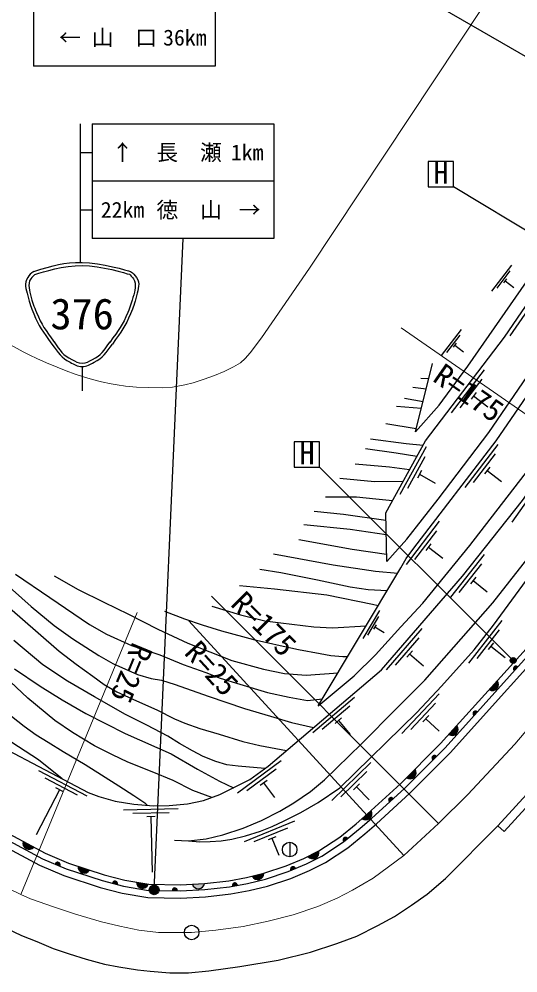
# Model space of a CAD drawing. Units: millimetres at full size, sheet at 1:1000; details may follow other scales. Extents: x 40000 to 680000, y 20000 to 380000.
# Drawn here: x 363080 to 404295, y 261363 to 340256 of the extents above; entities that cross this region are included whole.
import ezdxf
from ezdxf.enums import TextEntityAlignment as Align

# ---------------------------------------------------------------- set-up
doc = ezdxf.new("R2010")
doc.units = ezdxf.units.MM
doc.header["$LTSCALE"] = 1000
doc.linetypes.add('CHAIN', pattern=[18.5, 12, -1.5, 3.5, -1.5])
for name, color, linetype, lineweight in [('M-BGD', 7, 'Continuous', 25), ('M-BGD-EXST', 7, 'Continuous', 25), ('M-BMK', 2, 'CHAIN', 13), ('M-BMK-SRVR', 3, 'Continuous', 25), ('M-STR-HTXT', 7, 'Continuous', 13), ('M-STR-STRC', 7, 'Continuous', 25)]:
    doc.layers.add(name, color=color, linetype=linetype, lineweight=lineweight)
doc.styles.add('ＭＳ ゴシック', font='')
doc.styles.get('ＭＳ ゴシック').set_extended_font_data('MS Gothic')

msp = doc.modelspace()

# ---------------------------------------------------------------- hatches: boundary and pattern name
at = {"layer": 'M-BGD'}
for points in [[(404019, 286367), (404287, 286666, 0.4608), (403978, 286674, 0.4608)], [(401932, 284795), (402594, 285532, -0.82183)], [(400675, 282650), (400944, 282948, 0.4608), (400635, 282956, 0.4608)], [(398589, 281077), (399251, 281814, -0.82183)], [(397278, 278983), (397562, 279267, 0.4608), (397254, 279291, 0.4608)], [(395092, 277504), (395793, 278205, -0.82183)], [(393689, 275503), (393986, 275774, 0.4608), (393679, 275812, 0.4608)], [(391412, 274121), (392160, 274771, -0.82183)], [(363412, 272237), (364285, 271767, -0.82183)], [(389918, 272222), (390228, 272477, 0.4608), (389924, 272531, 0.4608)], [(386950, 271005), (387836, 271448, -0.82183)], [(366067, 270363), (366437, 270207, 0.4608), (366344, 270502, 0.4608)], [(367959, 270183), (368901, 269874, -0.82183)], [(385541, 269838), (385910, 269995, 0.4608), (385634, 270132, 0.4608)], [(382343, 269371), (383305, 269606, -0.82183)], [(370805, 268779), (371193, 268677, 0.4608), (371058, 268955, 0.4608)], [(372775, 268867), (373752, 268701, -0.82183)], [(375744, 268159), (376146, 268153, 0.4608), (375949, 268391, 0.4608)], [(377397, 268703), (378386, 268757, -0.82183)], [(380724, 268533), (381119, 268606, 0.4608), (380879, 268801, 0.4608)]]:
    msp.add_hatch(color=256, dxfattribs=at).paths.add_polyline_path(points)
at = {"layer": 'M-BGD-EXST'}
msp.add_hatch(color=256, dxfattribs=at).paths.add_polyline_path([(404124, 287323, -1), (403685, 287084, -0.41421), (403785, 287423, -0.41421)])
at = {"layer": 'M-STR-STRC'}
msp.add_hatch(color=256, dxfattribs=at).paths.add_polyline_path([(373903, 268018, -0.41421), (374025, 268570, -0.41421), (374578, 268448, -1)])

# ---------------------------------------------------------------- linework, layer by layer
at = {"layer": 'M-BGD'}
for p, q in [((403772, 319898), (402124, 317760)), ((403640, 319432), (402541, 318007)), ((403361, 318776), (403105, 318443)), ((403233, 318609), (403946, 318060)), ((406172, 317759), (403632, 314045)), ((399615, 314570), (397967, 312431)), ((399483, 314103), (398384, 312678)), ((399204, 313447), (398948, 313114)), ((399076, 313281), (399789, 312731)), ((395831, 306122), (397241, 311760)), ((401521, 311253), (398790, 307677)), ((396287, 310551), (396930, 310517)), ((401305, 310475), (399483, 308091)), ((395601, 309814), (396722, 309684)), ((400845, 309379), (400420, 308823)), ((394914, 308900), (396455, 308619)), ((400632, 309101), (401824, 308191)), ((394253, 308231), (396321, 308083)), ((393389, 306792), (395897, 306387)), ((396715, 304864), (394544, 300922)), ((402646, 305076), (399914, 301501)), ((396616, 304062), (395169, 301434)), ((402429, 304298), (400608, 301914)), ((401969, 303202), (401544, 302646)), ((396324, 302910), (395986, 302297)), ((396155, 302603), (397469, 301880)), ((401757, 302924), (402949, 302014)), ((406374, 302318), (403788, 298635)), ((397789, 298719), (395057, 295144)), ((397572, 297941), (395751, 295558)), ((397112, 296845), (396687, 296289)), ((396900, 296567), (398092, 295657)), ((401521, 295962), (398724, 292437)), ((401290, 295188), (399425, 292838)), ((400810, 294101), (400375, 293552)), ((400592, 293827), (401767, 292894)), ((392859, 291328), (391473, 289011)), ((392782, 290850), (391858, 289305)), ((402972, 290521), (400205, 286972)), ((392583, 290165), (392367, 289805)), ((392475, 289985), (393247, 289523)), ((396368, 289845), (393422, 286442)), ((402747, 289745), (400903, 287379)), ((396104, 289081), (394140, 286813)), ((395578, 288016), (395120, 287486)), ((402277, 288654), (401847, 288102)), ((402062, 288378), (403245, 287456)), ((395349, 287751), (396483, 286769)), ((390788, 284143), (387359, 281229)), ((397787, 284437), (394707, 281156)), ((390411, 283429), (388125, 281486)), ((397492, 283684), (395439, 281497)), ((389729, 282456), (389195, 282002)), ((396924, 282641), (396445, 282130)), ((389462, 282229), (390434, 281086)), ((396684, 282386), (397778, 281359)), ((403156, 273050), (409403, 279915)), ((384741, 278901), (381119, 276231)), ((392144, 278768), (388930, 275618)), ((368701, 275990), (364717, 278082)), ((384315, 278214), (381900, 276434)), ((391818, 278029), (389675, 275929)), ((367897, 276073), (365241, 277468)), ((383567, 277291), (383004, 276875)), ((383286, 277083), (384176, 275875)), ((391207, 277010), (390707, 276520)), ((366430, 276505), (364482, 272797)), ((366740, 276342), (366120, 276668)), ((390957, 276765), (392006, 275693)), ((376212, 274926), (371713, 274837)), ((375468, 274611), (372469, 274552)), ((374325, 274288), (373625, 274274)), ((373975, 274281), (374066, 269687)), ((385829, 273909), (381666, 272199)), ((385249, 273346), (382474, 272206)), ((403156, 273050), (402649, 273533)), ((384299, 272632), (383652, 272366)), ((383975, 272499), (384545, 271111)), ((385437, 272168), (385437, 270968))]:
    msp.add_line(p, q, dxfattribs=at)
for points in [[(361105, 273478), (365229, 271259), (367156, 270447), (370098, 269481), (371820, 269029), (373806, 268691), (376408, 268648), (378386, 268757), (380404, 268982), (381856, 269252), (383305, 269606), (385149, 270214), (386615, 270838), (387836, 271448), (389594, 272603), (390935, 273706), (391869, 274518), (394602, 277013), (397913, 280325), (407581, 291077), (410029, 294176), (412922, 298221), (415312, 301879), (442687, 341623)], [(360579, 272513), (364754, 270265), (366770, 269416), (369787, 268426), (371588, 267953), (373704, 267593), (376429, 267548), (378477, 267660), (380565, 267893), (382087, 268176), (383609, 268547), (385537, 269184), (387077, 269838), (388386, 270493), (390248, 271716), (391646, 272866), (392601, 273697), (395362, 276218), (398711, 279568), (408422, 290367), (410909, 293515), (413831, 297599), (416225, 301267), (443593, 340999)], [(360866, 273039), (365013, 270807), (366980, 269978), (369957, 269001), (371715, 268540), (373760, 268192), (376417, 268148), (378428, 268259), (380477, 268487), (381961, 268763), (383443, 269125), (385325, 269746), (386825, 270383), (388086, 271014), (389891, 272200), (391258, 273324), (392202, 274145), (394947, 276652), (398276, 279981), (407963, 290754), (410429, 293876), (413335, 297938), (415727, 301601), (443099, 341339)], [(375929, 272357), (377081, 272277), (378002, 272216), (378878, 272229), (379779, 272282), (380655, 272415), (381782, 272706), (383015, 273077), (383983, 273475), (384978, 273939), (386357, 274628), (387800, 275462), (389569, 276665), (395943, 282911), (397969, 285069), (400689, 288081), (402288, 290132), (412276, 303760), (422202, 318178), (434779, 336760), (436883, 339751), (437893, 340972)], [(375473, 275211), (376999, 275362), (378318, 275626), (379674, 276134), (382142, 277358), (383649, 278468), (393015, 286430), (399725, 294182), (404678, 300424), (408656, 306089), (413993, 314165), (431681, 340182)], [(387802, 283458), (390771, 285938), (392517, 287683), (394619, 289990), (396440, 291941), (400331, 296717), (406206, 304343), (411966, 312859), (419138, 323140), (430624, 340054)], [(388303, 277327), (391358, 280301), (394263, 283223), (396609, 285587), (399014, 288317), (402211, 291974), (405038, 295570), (409687, 301893), (418182, 314255), (430252, 331857), (436452, 340793)], [(387802, 283458), (394628, 294871), (395067, 295649), (395705, 296486), (402487, 305363), (410653, 317259), (415189, 323810), (425692, 339348)], [(393464, 295389), (395116, 297246), (397712, 300554), (401892, 306056), (405053, 310693), (407828, 314672), (423859, 338167)], [(393464, 295389), (393374, 299419), (396655, 305378), (403198, 313942), (411265, 325737), (417783, 335270)], [(395831, 306122), (397789, 308314), (400165, 311539), (415129, 333107)], [(247348, 313130), (262854, 313939), (268566, 314114), (288050, 313659), (310166, 307509), (328733, 299816), (346179, 287720), (357991, 281953), (368788, 276283), (369672, 275948), (371014, 275582), (372570, 275308), (374186, 275186), (375473, 275211)], [(392113, 305547), (395070, 305164), (396462, 305026)], [(391696, 304730), (394226, 304381), (395951, 304098)], [(390860, 303468), (393680, 303212), (395345, 302998)], [(389590, 302276), (392453, 302020), (394808, 302023)], [(388405, 300738), (390952, 300738), (392554, 300566), (393928, 300425)], [(387467, 299561), (389887, 299296), (393388, 298811)], [(386611, 298452), (390445, 298076), (393415, 297612)], [(386204, 297221), (390607, 296408), (393451, 295986)], [(366636, 277413), (364673, 278991), (362483, 280409), (360030, 282383), (357836, 284284), (355458, 286322), (353638, 287848), (352090, 289123), (351038, 289883), (349999, 290451), (348657, 291087), (347009, 291668), (345030, 292263), (341926, 293151), (340722, 293469), (338687, 294105), (336837, 294851), (334030, 296143)], [(384109, 296025), (389037, 295126), (392533, 294603), (394369, 294438)], [(362793, 294347), (365622, 292419), (368892, 290191), (370307, 289377), (372356, 288441), (374705, 287665), (376648, 286870), (378502, 286217), (379703, 285741), (381311, 285247), (383607, 284558), (385394, 284167), (386913, 283885), (388142, 284027)], [(382982, 294750), (384693, 294473), (387724, 293884), (390437, 293295), (391923, 293073), (393499, 292983)], [(361486, 293949), (364086, 291679), (365969, 290098), (367529, 289007), (369676, 287613), (370826, 286968), (372872, 286051), (373991, 285720), (374855, 285575), (375966, 285205), (378711, 284247), (381717, 283243), (383861, 282608), (385591, 282073), (387418, 281672)], [(365977, 294199), (367962, 293074), (370090, 292024), (372123, 291042), (374548, 289783), (377025, 288643), (380671, 287212), (383278, 286495), (385008, 286142), (386800, 285990), (389435, 286189)], [(360455, 293119), (363132, 290814), (366394, 287980), (367787, 286903), (369180, 285901), (370111, 285230), (371169, 284618), (372767, 283875), (374459, 283130), (375917, 282388), (376774, 282033), (378018, 281578), (379606, 281114), (381566, 280511), (382980, 280175), (385168, 279760)], [(381292, 293406), (384190, 293142), (388505, 292623), (392267, 291857), (392757, 291743)], [(375100, 291286), (376741, 290661), (378198, 290159), (379817, 289649), (382555, 288919), (383701, 288663), (384663, 288449), (386169, 288125), (387961, 287783), (388848, 287612), (389831, 287535), (390239, 287533)], [(378996, 291698), (381381, 290986), (383396, 290497), (384706, 290312), (387443, 289986), (388985, 289910), (391752, 290062)], [(383389, 278277), (381183, 278454), (380255, 278580), (379334, 278840), (378293, 279260), (377406, 279720), (376345, 280341), (375373, 280956), (373624, 281847), (371877, 282747), (369313, 284206), (367092, 285493), (365040, 286841), (362644, 288855)], [(362705, 286524), (364813, 285069), (366632, 283948), (368602, 282812), (371831, 281176), (375641, 279475), (377827, 278223), (379631, 277227), (380785, 276685)], [(378996, 275880), (377443, 276456), (375814, 277269), (374085, 277983), (372068, 278797), (370792, 279403), (369302, 280148), (367495, 281243), (366046, 282246), (363791, 284087), (361370, 286359)], [(362453, 282598), (363512, 281759), (364498, 281062), (365492, 280436), (366730, 279677), (368540, 278611), (369880, 277749), (371312, 276834), (372565, 276051), (373474, 275436), (373653, 275226)], [(361949, 265089), (363283, 264449), (364534, 263949), (365896, 263394), (367203, 262949), (368621, 262505), (370150, 262088), (371317, 261866), (372874, 261615), (373903, 261504), (375543, 261365), (377083, 261363), (378751, 261530), (381309, 261891), (384478, 262419), (387147, 263086), (389343, 263808), (390984, 264415), (392732, 265289), (394086, 266031), (395506, 266970), (396795, 267887), (398303, 269176), (402649, 273533), (408876, 280375)], [(377081, 272277), (378537, 272452), (379913, 272788), (381593, 273348), (383097, 273972), (384633, 274755), (385785, 275443), (387145, 276370), (388303, 277327)]]:
    msp.add_lwpolyline(points, dxfattribs=at)
msp.add_circle((385437, 271568), 600, dxfattribs=at)
for centre, radius, start, end in [((404129, 286538), 203, 39.07423, 236.99761), ((402190, 285229), 505, 239.20682, 36.86501), ((400786, 282820), 203, 39.07423, 236.99761), ((398847, 281511), 505, 239.20682, 36.86501), ((397397, 279148), 203, 36.04805, 233.97144), ((395373, 277924), 505, 236.18065, 33.83884), ((393816, 275662), 203, 33.43667, 231.36006), ((391722, 274520), 505, 232.19128, 29.84947), ((363895, 272088), 505, 162.88277, 320.54097), ((390053, 272374), 203, 30.47048, 228.39386), ((387349, 271314), 505, 217.72383, 15.38202), ((366265, 270314), 203, 328.18286, 166.10624), ((368461, 270122), 505, 173.00186, 330.66005), ((385713, 269945), 203, 14.06687, 211.99025), ((382801, 269583), 505, 204.88623, 2.54442), ((371007, 268759), 203, 336.33743, 174.26082), ((373280, 268880), 505, 181.51602, 339.17421), ((375945, 268188), 203, 350.09185, 188.01524), ((377886, 268828), 505, 194.31421, 351.9724), ((380916, 268601), 203, 1.57203, 199.49542)]:
    msp.add_arc(centre, radius, start, end, dxfattribs=at)
at = {"layer": 'M-BGD-EXST'}
for p, q in [((398968, 328489), (396868, 328489)), ((396868, 328489), (396868, 326389)), ((398968, 326389), (398968, 328489)), ((396868, 326389), (398968, 326389)), ((422353, 312206), (398968, 326389)), ((387900, 305295), (385800, 305295)), ((385800, 305295), (385800, 303195)), ((387900, 303195), (387900, 305295)), ((385800, 303195), (387900, 303195)), ((403905, 287203), (387900, 303195))]:
    msp.add_line(p, q, dxfattribs=at)
msp.add_circle((403905, 287203), 250, dxfattribs=at)
at = {"layer": 'M-BMK'}
msp.add_lwpolyline([(361298, 268787), (363226, 267859), (364027, 267495), (366011, 266804), (367729, 266236), (369894, 265600), (371405, 265218), (372970, 264890), (374589, 264709), (377337, 264709), (379324, 264912), (381598, 265212), (383657, 265641), (385730, 266155), (387761, 266870), (389352, 267545), (390639, 268203), (392341, 269203), (394858, 271075), (397733, 273716), (400148, 276120), (404037, 280290), (411990, 289689)], dxfattribs=at)
at = {"layer": 'M-BMK-SRVR'}
msp.add_circle((377337, 264709), 600, dxfattribs=at)
at = {"layer": 'M-STR-HTXT'}
for p, q in [((394659, 314726), (418038, 298481)), ((378966, 292514), (397733, 273716)), ((372849, 291180), (363226, 267859)), ((377113, 290491), (394858, 271075))]:
    msp.add_line(p, q, dxfattribs=at)
msp.add_lwpolyline([(362369, 313307), (363406, 312744), (363969, 312448), (364552, 312171), (365352, 311836), (366221, 311461), (366962, 311155), (367713, 310878), (368470, 310634), (369145, 310440), (369883, 310246), (370675, 310083), (371179, 309997), (371870, 309889), (372786, 309811), (373799, 309773), (374891, 309764), (375742, 309807), (376782, 310005), (377453, 310159), (378362, 310465), (379212, 310771), (380035, 311110), (380800, 311484), (381360, 311815), (381768, 312188), (382159, 312655), (383122, 313900), (387072, 319642), (403550, 344508)], dxfattribs=at)
at = {"layer": 'M-STR-STRC'}
for p, q in [((364274, 345852), (364274, 336352)), ((379274, 345852), (379274, 336352)), ((379274, 336352), (364274, 336352)), ((368125, 331602), (368125, 320102)), ((369125, 331602), (384125, 331602)), ((369125, 331602), (369125, 322102)), ((384125, 331602), (384125, 322102)), ((368125, 329227), (369125, 329227)), ((384125, 326852), (369125, 326852)), ((368125, 324477), (369125, 324477)), ((384125, 322102), (369125, 322102)), ((374240, 268233), (376625, 322102)), ((368288, 311520), (368288, 309520))]:
    msp.add_line(p, q, dxfattribs=at)
msp.add_lwpolyline([(429308, 323094), (398084, 341102), (379274, 341102)], dxfattribs=at)
msp.add_circle((374240, 268233), 400, dxfattribs=at)
for points, knots in [([(364288, 319376), (365987, 319906), (366698, 320131), (368288, 320125), (369877, 320118), (372050, 319450), (372288, 319376)], [0, 0, 0, 0, 1, 1, 1, 2, 2, 2, 2]), ([(364385, 319138), (365122, 319367), (366737, 319870), (368288, 319870), (369838, 319870), (371951, 319218), (372190, 319145)], [0, 0, 0, 0, 1, 1, 1, 2, 2, 2, 2]), ([(364288, 319376), (364051, 319230), (363939, 319108), (363788, 318876), (363467, 318386), (363653, 317952), (363788, 317376)], [0, 0, 0, 0, 1, 1, 1, 2, 2, 2, 2]), ([(364381, 319142), (364326, 319093), (364148, 318936), (364038, 318773), (363750, 318346), (363970, 317634), (364025, 317456)], [0, 0, 0, 0, 1, 1, 1, 2, 2, 2, 2]), ([(372192, 319145), (372247, 319096), (372427, 318937), (372538, 318773), (372826, 318346), (372605, 317632), (372550, 317454)], [0, 0, 0, 0, 1, 1, 1, 2, 2, 2, 2]), ([(372288, 319376), (372524, 319230), (372636, 319108), (372788, 318876), (373109, 318386), (372922, 317952), (372788, 317376)], [0, 0, 0, 0, 1, 1, 1, 2, 2, 2, 2]), ([(363788, 317376), (363968, 316678), (364055, 316449), (364288, 315876), (364716, 314821), (365025, 314467), (365788, 313376)], [0, 0, 0, 0, 1, 1, 1, 2, 2, 2, 2]), ([(364025, 317456), (364202, 316769), (364288, 316544), (364516, 315982), (364940, 314936), (365247, 314586), (366002, 313505)], [0, 0, 0, 0, 1, 1, 1, 2, 2, 2, 2]), ([(372551, 317456), (372374, 316769), (372287, 316544), (372059, 315982), (371635, 314936), (371328, 314586), (370573, 313505)], [0, 0, 0, 0, 1, 1, 1, 2, 2, 2, 2]), ([(372788, 317376), (372608, 316678), (372520, 316449), (372288, 315876), (371859, 314821), (371550, 314467), (370788, 313376)], [0, 0, 0, 0, 1, 1, 1, 2, 2, 2, 2]), ([(365788, 313376), (366337, 312650), (366547, 312247), (367288, 311876), (367658, 311691), (367873, 311520), (368288, 311520), (368702, 311520), (368917, 311691), (369288, 311876), (370029, 312247), (370238, 312650), (370788, 313376)], [0, 0, 0, 0, 1, 1, 1, 2, 2, 2, 3, 3, 3, 4, 4, 4, 4]), ([(365964, 313553), (366499, 312846), (366699, 312446), (367425, 312093), (367746, 311936), (367930, 311785), (368288, 311785), (368646, 311785), (368829, 311936), (369151, 312093), (369876, 312446), (370076, 312846), (370611, 313553)], [0, 0, 0, 0, 1, 1, 1, 2, 2, 2, 3, 3, 3, 4, 4, 4, 4])]:
    msp.add_open_spline(points, degree=3, knots=knots, dxfattribs=at)

# ---------------------------------------------------------------- texts
at = {"layer": 'M-BGD-EXST', "style": 'ＭＳ ゴシック'}
for p in [(397321, 326081), (386252, 302887)]:
    msp.add_text('H', height=1833, dxfattribs=at).set_placement(p, align=Align.BOTTOM_LEFT)
at = {"layer": 'M-STR-HTXT', "style": 'ＭＳ ゴシック'}
for s, rotation, p in [('R=175', 325.206, (396839, 309923)), ('R=175', 314.954, (380071, 291407)), ('R=25', 312.425, (376243, 287413)), ('R=25', 247.578, (371959, 289022))]:
    msp.add_text(s, height=1833, rotation=rotation, dxfattribs=at).set_placement(p, align=Align.BOTTOM_LEFT)
at = {"layer": 'M-STR-STRC', "style": 'ＭＳ ゴシック'}
for s, height, p in [('山  口', 1320, (371774, 338727)), ('36km', 1320, (376774, 338727)), ('←', 1320, (367274, 338727)), ('↑', 1320, (371625, 329227)), ('長  瀬', 1320, (377125, 329227)), ('1km', 1320, (381925, 329227)), ('22km', 1320, (371625, 324477)), ('徳  山', 1320, (377125, 324477)), ('→', 1320, (382125, 324477)), ('376', 2566, (368288, 315876))]:
    msp.add_text(s, height=height, dxfattribs=at).set_placement(p, align=Align.MIDDLE_CENTER)

doc.saveas('drawing.dxf')
